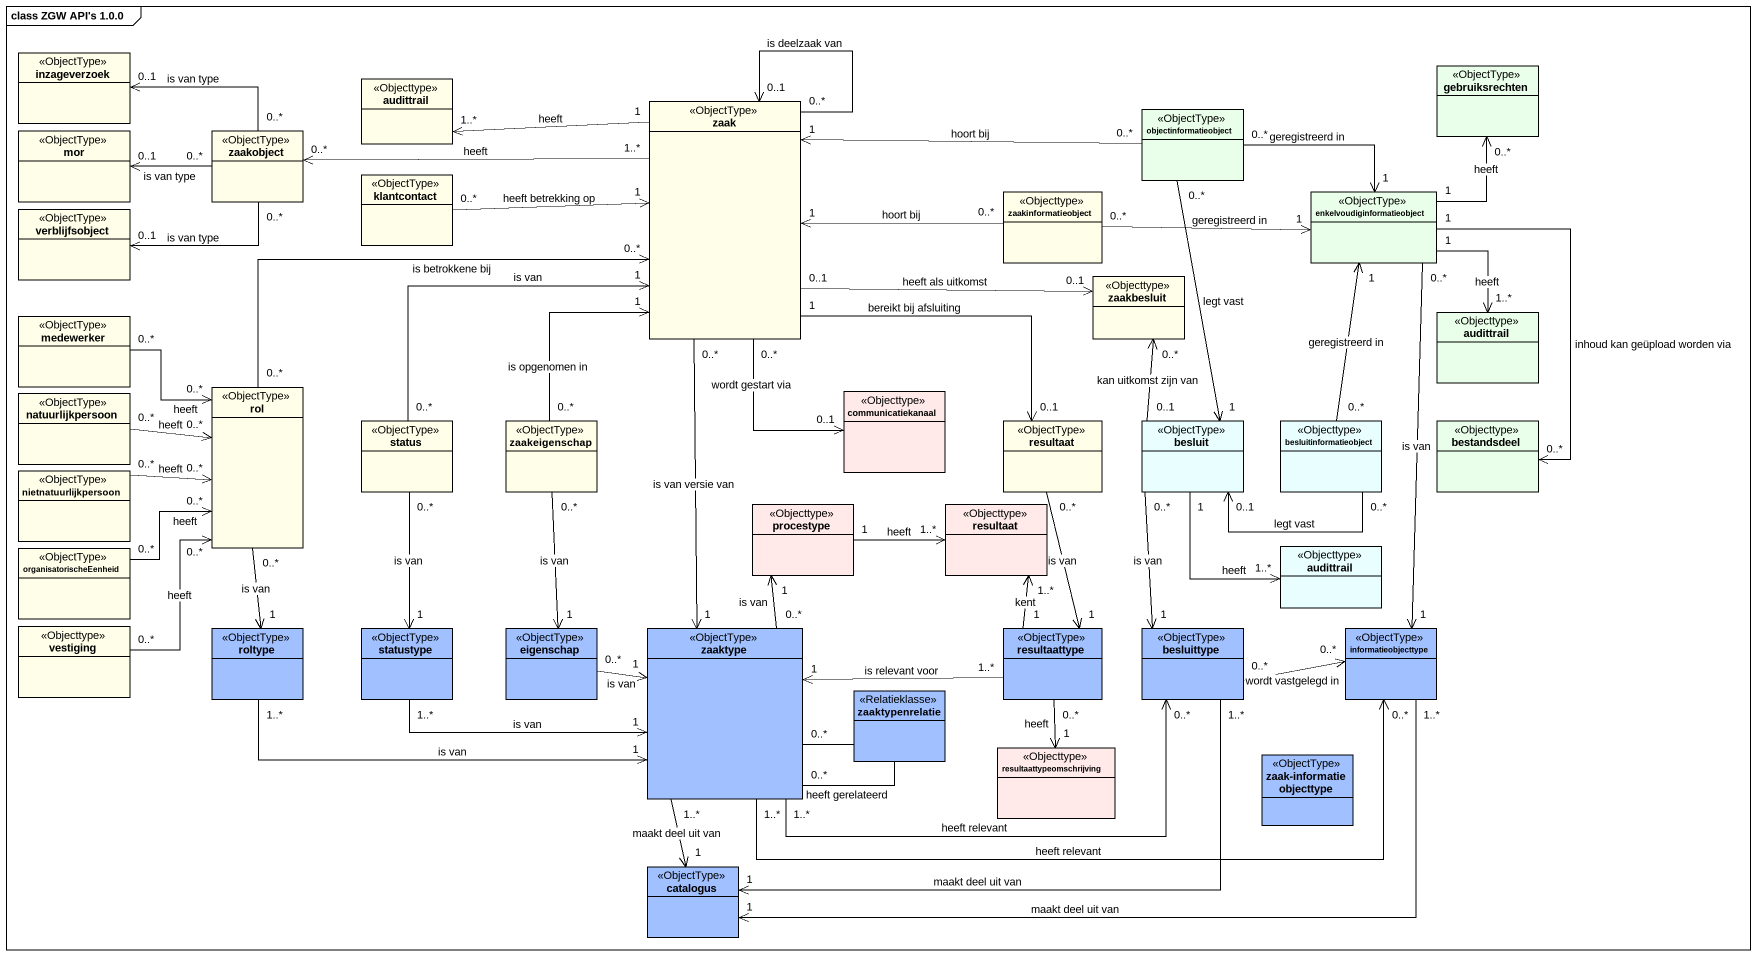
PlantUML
@startuml
mainframe class ZGW API's 1.0.0
hide circle
hide empty members
class inzageverzoek <<ObjectType>> #FFFFE9
class audittrail <<Objecttype>> #FFFFE9
class zaak <<ObjectType>> #FFFFE9
class gebruiksrechten <<ObjectType>> #E9FFE9
class mor <<ObjectType>> #FFFFE9
class zaakobject <<ObjectType>> #FFFFE9
class objectinformatieobject <<ObjectType>> #E9FFE9
class klantcontact <<ObjectType>> #FFFFE9
class zaakinformatieobject <<Objecttype>> #FFFFE9
class enkelvoudiginformatieobject <<ObjectType>> #E9FFE9
class verblijfsobject <<ObjectType>> #FFFFE9
class zaakbesluit <<Objecttype>> #FFFFE9
class medewerker <<ObjectType>> #FFFFE9
class "audittrail" as audittrail_2 <<Objecttype>> #E9FFE9
class natuurlijkpersoon <<ObjectType>> #FFFFE9
class rol <<ObjectType>> #FFFFE9
class status <<ObjectType>> #FFFFE9
class zaakeigenschap <<ObjectType>> #FFFFE9
class communicatiekanaal <<Objecttype>> #FFE9E9
class resultaat <<ObjectType>> #FFFFE9
class besluit <<ObjectType>> #E9FFFF
class besluitinformatieobject <<Objecttype>> #E9FFFF
class bestandsdeel <<Objecttype>> #E9FFE9
class nietnatuurlijkpersoon <<ObjectType>> #FFFFE9
class procestype <<Objecttype>> #FFE9E9
class "resultaat" as resultaat_2 <<Objecttype>> #FFE9E9
class organisatorischeEenheid <<ObjectType>> #FFFFE9
class "audittrail" as audittrail_3 <<Objecttype>> #E9FFFF
class vestiging <<Objecttype>> #FFFFE9
class roltype <<ObjectType>> #A0C0FF
class statustype <<ObjectType>> #A0C0FF
class eigenschap <<ObjectType>> #A0C0FF
class zaaktype <<ObjectType>> #A0C0FF
class resultaattype <<ObjectType>> #A0C0FF
class besluittype <<ObjectType>> #A0C0FF
class informatieobjecttype <<ObjectType>> #A0C0FF
class zaaktypenrelatie <<Relatieklasse>> #A0C0FF
class resultaattypeomschrijving <<Objecttype>> #FFE9E9
class "zaak-informatieobjecttype" as zaak_informatieobjecttype <<ObjectType>> #A0C0FF
class catalogus <<ObjectType>> #A0C0FF
zaak "1" -left-> "1..*" audittrail : heeft
zaak "0..*" --> "0..1" zaak : is deelzaak van
zaak "1..*" -left-> "0..*" zaakobject : heeft
zaak "1" <-right- "0..*" zaakinformatieobject : hoort bij
zaak "0..1" -right-> "0..1" zaakbesluit : heeft als uitkomst
zaak "0..*" --> "0..1" communicatiekanaal : wordt gestart via
zaak "0..*" --> "1" zaaktype : is van versie van
zaakobject "0..*" -left-> "0..1" inzageverzoek : is van type
zaakobject "0..*" -left-> "0..1" mor : is van type
zaakobject "0..*" -left-> "0..1" verblijfsobject : is van type
objectinformatieobject "0..*" -left-> "1" zaak : hoort bij
objectinformatieobject "0..*" --> "1" besluit : legt vast
klantcontact "0..*" -right-> "1" zaak : heeft betrekking op
zaakinformatieobject "0..*" -right-> "1" enkelvoudiginformatieobject : geregistreerd in
enkelvoudiginformatieobject "1" -up-> "0..*" gebruiksrechten : heeft
enkelvoudiginformatieobject "1" <-left- "0..*" objectinformatieobject : geregistreerd in
enkelvoudiginformatieobject "1" --> "1..*" audittrail_2 : heeft
enkelvoudiginformatieobject "1" --> "0..*" bestandsdeel : inhoud kan geüpload worden via
enkelvoudiginformatieobject "0..*" --> "1" informatieobjecttype : is van
zaakbesluit "0..*" <-- "0..1" besluit : kan uitkomst zijn van
medewerker "0..*" --> "0..*" rol : heeft
natuurlijkpersoon "0..*" -right-> "0..*" rol : heeft
rol "0..*" -right-> "0..*" zaak : is betrokkene bij
rol "0..*" --> "1" roltype : is van
status "0..*" -up-> "1" zaak : is van
status "0..*" --> "1" statustype : is van
zaakeigenschap "0..*" -up-> "1" zaak : is opgenomen in
resultaat "0..1" <-up- "1" zaak : bereikt bij afsluiting
resultaat "0..*" --> "1" resultaattype : is van
besluit "0..1" <-right- "0..*" besluitinformatieobject : legt vast
besluit "1" --> "1..*" audittrail_3 : heeft
besluit "0..*" --> "1" besluittype : is van
besluitinformatieobject "0..*" -up-> "1" enkelvoudiginformatieobject : geregistreerd in
nietnatuurlijkpersoon "0..*" -right-> "0..*" rol : heeft
procestype "1" -right-> "1..*" resultaat_2 : heeft
organisatorischeEenheid "0..*" -up-> "0..*" rol : heeft
vestiging "0..*" -up-> "0..*" rol : heeft
roltype "1..*" -right-> "1" zaaktype : is van
statustype "1..*" -right-> "1" zaaktype : is van
eigenschap "1" <-up- "0..*" zaakeigenschap : is van
eigenschap "0..*" -right-> "1" zaaktype : is van
zaaktype "0..*" -up-> "1" procestype : is van
zaaktype "0..*" -- "0..*" zaaktype : heeft gerelateerd
zaaktype "1..*" -right-> "0..*" besluittype : heeft relevant
zaaktype "1..*" -right-> "0..*" informatieobjecttype : heeft relevant
zaaktype "1..*" --> "1" catalogus : maakt deel uit van
resultaattype "1" -up-> "1..*" resultaat_2 : kent
resultaattype "1..*" -left-> "1" zaaktype : is relevant voor
resultaattype "0..*" --> "1" resultaattypeomschrijving : heeft
besluittype "0..*" -right-> "0..*" informatieobjecttype : wordt vastgelegd in
besluittype "1..*" -left-> "1" catalogus : maakt deel uit van
informatieobjecttype "1..*" -left-> "1" catalogus : maakt deel uit van
@enduml
